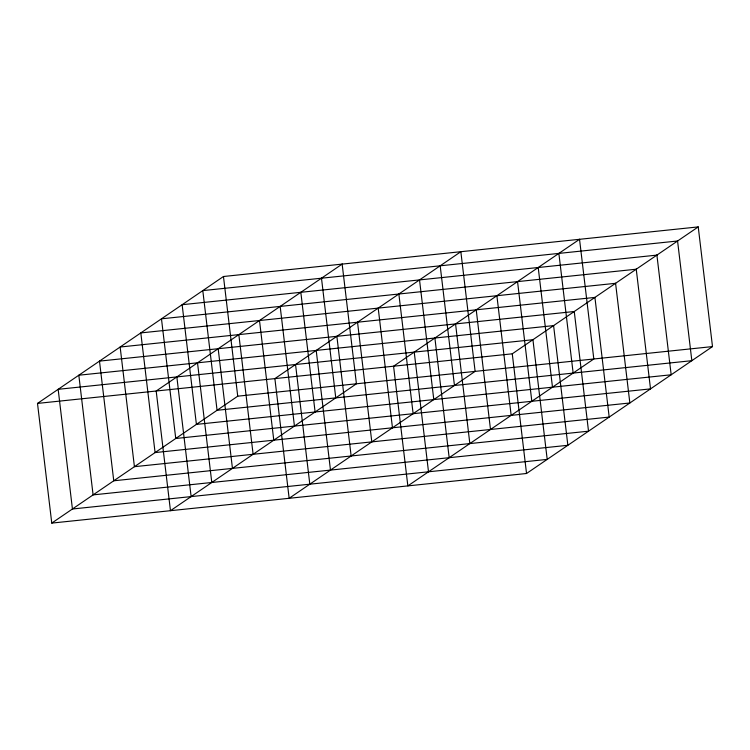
<?xml version="1.0" encoding="UTF-8"?>
<svg xmlns="http://www.w3.org/2000/svg" width="750" height="750" viewBox="0 0 750 750"><rect width="100%" height="100%" fill="white"/><g stroke="black" fill="none" stroke-linecap="round" stroke-linejoin="round"><path stroke-width="1.12" d="M37.5 403.416L223.463 276.506L698.231 226.903L712.5 346.584L526.538 473.494L51.769 523.097L37.5 403.416L512.269 353.812L698.231 226.903M51.769 523.097L237.731 396.188L712.5 346.584M558.872 253.406L573.15 373.087M538.209 267.506L552.488 387.188M517.547 281.606L531.825 401.288M512.269 353.812L526.538 473.494M496.884 295.716L511.163 415.387M476.222 309.816L490.5 429.488M455.559 323.916L469.838 443.588M440.184 265.809L454.453 385.481M434.897 338.016L449.175 457.688M419.522 279.909L433.791 399.581M414.234 352.116L428.512 471.788M398.859 294.009L413.128 413.691M378.197 308.109L392.466 427.791M357.534 322.209L371.803 441.891M336.872 336.309L351.141 455.991M321.488 278.212L335.766 397.884M316.209 350.419L330.478 470.091M300.825 292.312L315.103 411.984M295.547 364.519L309.816 484.191M280.162 306.412L294.441 426.084M259.5 320.512L273.778 440.184M238.837 334.613L253.116 454.284M223.463 276.506L237.731 396.188M218.175 348.712L232.453 468.394M197.513 362.812L211.791 482.494M176.85 376.913L191.128 496.594M342.15 264.103L156.188 391.022L170.466 510.694L356.428 383.784L342.15 264.103M460.847 251.709L274.884 378.619L289.153 498.291L475.116 371.381L460.847 251.709M579.534 239.306L393.572 366.216L407.85 485.897L593.812 358.978L579.534 239.306M677.569 241.003L202.8 290.606L217.069 410.287L691.838 360.684L677.569 241.003M656.906 255.113L182.137 304.706L196.406 424.387L671.175 374.784L656.906 255.113M636.244 269.213L161.475 318.816L175.744 438.488L650.513 388.884L636.244 269.213M615.581 283.312L140.812 332.916L155.081 452.587L629.85 402.984L615.581 283.312M594.919 297.413L120.15 347.016L134.419 466.688L609.188 417.084L594.919 297.413M574.256 311.512L99.488 361.116L113.756 480.788L588.525 431.184L574.256 311.512M553.594 325.613L78.825 375.216L93.094 494.887L567.863 445.294L553.594 325.613M532.931 339.713L58.163 389.316L72.431 508.997L547.2 459.394L532.931 339.713"/></g></svg>
